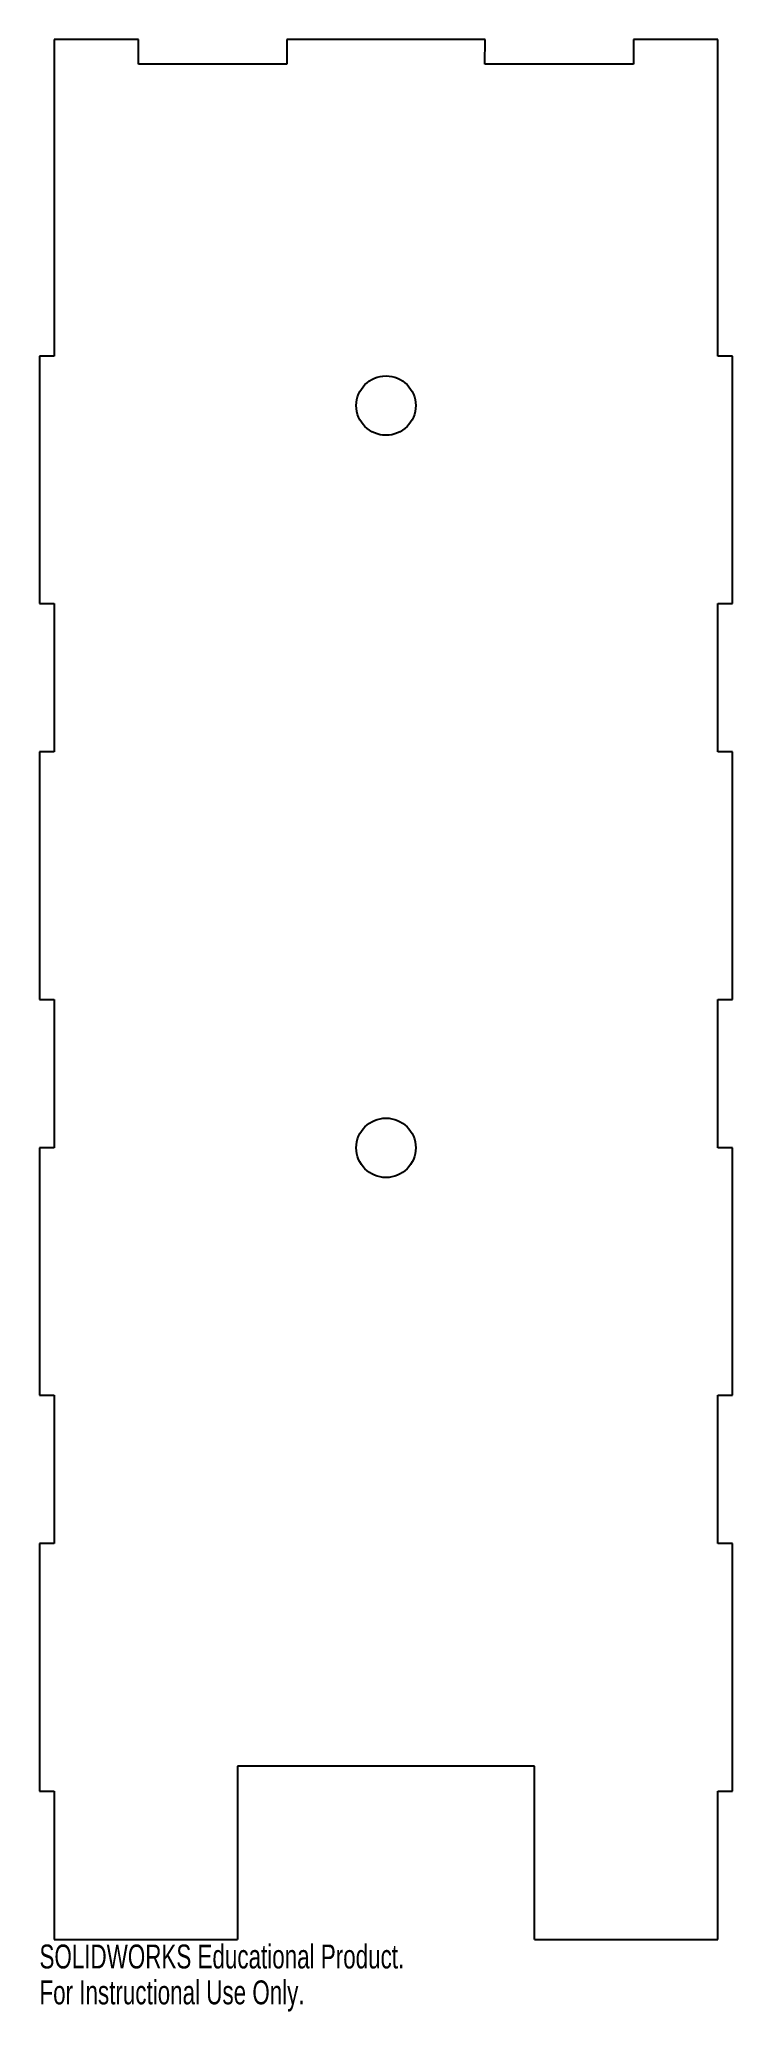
# Model space of a CAD drawing. Header units: millimetres. Extents: x -70 to 70, y -399 to 0.
import ezdxf

# ---------------------------------------------------------------- set-up
doc = ezdxf.new("R2010")
doc.units = ezdxf.units.MM
doc.styles.add('SLDTEXTSTYLE0', font='TXT', dxfattribs={"width": 0.7})

msp = doc.modelspace()

# ---------------------------------------------------------------- linework, layer by layer
at = {"color": 7, "linetype": 'Continuous', "lineweight": 25}
for p, q in [((-50, 0), (-67, 0)), ((-67, 0), (-67, -64)), ((-50, -5), (-50, 0)), ((-20, 0), (-20, -5)), ((20, 0), (-20, 0)), ((19.99, -5), (20, 0)), ((49.99, 0), (49.99, -5)), ((67, 0), (49.99, 0)), ((67, -64), (67, 0)), ((-20, -5), (-50, -5)), ((49.99, -5), (19.99, -5)), ((-70, -64), (-70, -114)), ((-67, -64), (-70, -64)), ((70, -64), (67, -64)), ((70, -114), (70, -64)), ((-70, -114), (-67, -114)), ((-67, -114), (-67, -144)), ((67, -114), (70, -114)), ((67, -144), (67, -114)), ((-70, -144), (-70, -194)), ((-67, -144), (-70, -144)), ((70, -144), (67, -144)), ((70, -194), (70, -144)), ((-70, -194), (-67, -194)), ((-67, -194), (-67, -224)), ((67, -194), (70, -194)), ((67, -224), (67, -194)), ((-70, -224), (-70, -274)), ((-67, -224), (-70, -224)), ((70, -224), (67, -224)), ((70, -274), (70, -224)), ((-70, -274), (-67, -274)), ((-67, -274), (-67, -304)), ((67, -274), (70, -274)), ((67, -304), (67, -274)), ((-70, -304), (-70, -354)), ((-67, -304), (-70, -304)), ((70, -304), (67, -304)), ((70, -354), (70, -304)), ((30, -349), (-30, -349)), ((-30, -349), (-30, -384)), ((30, -384), (30, -349)), ((-70, -354), (-67, -354)), ((-67, -354), (-67, -384)), ((67, -354), (70, -354)), ((67, -384), (67, -354)), ((-67, -384), (-30, -384)), ((30, -384), (67, -384))]:
    msp.add_line(p, q, dxfattribs=at)
for centre in [(0, -74), (0, -224)]:
    msp.add_circle(centre, 6, dxfattribs=at)

# ---------------------------------------------------------------- texts
at = {"color": 7, "linetype": 'Continuous', "char_height": 4.8336, "attachment_point": 1, "style": 'SLDTEXTSTYLE0'}
for s, insert in [('SOLIDWORKS Educational Product.', (-70, -385.02)), ('For Instructional Use Only.', (-70, -392.27))]:
    msp.add_mtext(s, dxfattribs=dict(at, insert=insert))

doc.saveas('drawing.dxf')
